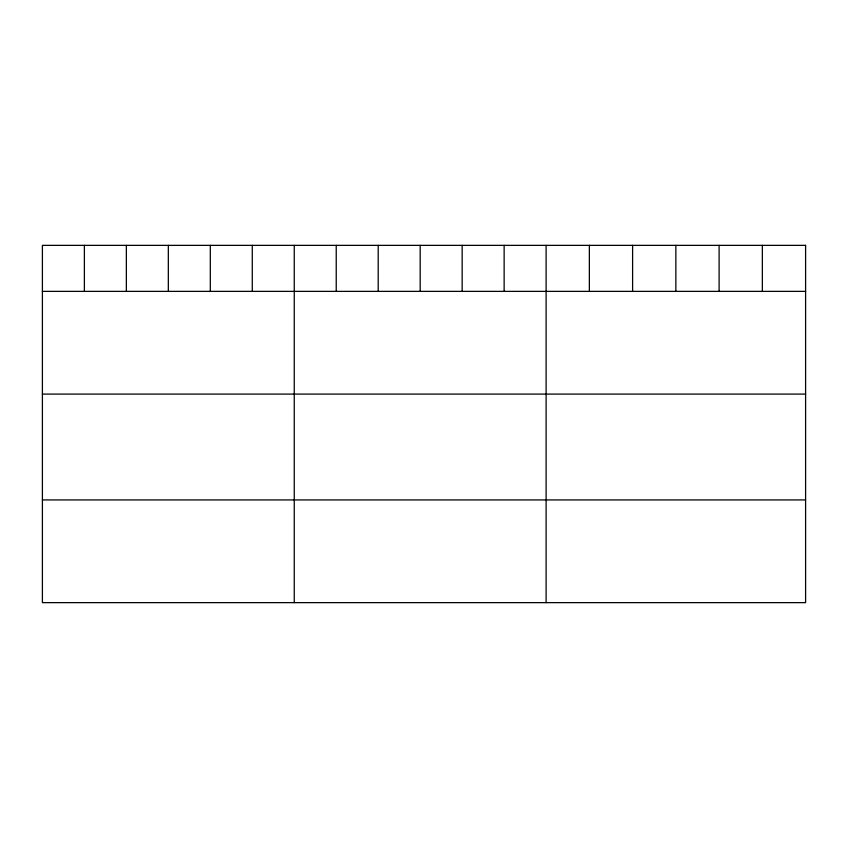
<?xml version="1.0" encoding="UTF-8"?>
<svg xmlns="http://www.w3.org/2000/svg" width="848" height="848" viewBox="0 0 848 848"><rect width="100%" height="100%" fill="white"/><g stroke="black" fill="none" stroke-linecap="round" stroke-linejoin="round"><path stroke-width="1.27" d="M42.4 291.373L805.6 291.373M42.4 394.097L805.6 394.097M42.4 499.928L805.6 499.928M762.352 245.358L762.352 291.373M719.104 245.358L719.104 291.373M675.856 245.358L675.856 291.373M632.608 245.358L632.608 291.373M589.36 245.358L589.36 291.373M546.112 245.358L546.112 602.642M504.136 245.358L504.136 291.373M462.16 245.358L462.16 291.373M420.184 245.358L420.184 291.373M378.208 245.358L378.208 291.373M336.232 245.358L336.232 291.373M294.256 245.358L294.256 602.642M252.28 245.358L252.28 291.373M210.304 245.358L210.304 291.373M168.328 245.358L168.328 291.373M126.352 245.358L126.352 291.373M84.376 245.358L84.376 291.373M805.6 245.358L42.4 245.358L42.4 602.642L805.6 602.642L805.6 245.358"/></g></svg>
